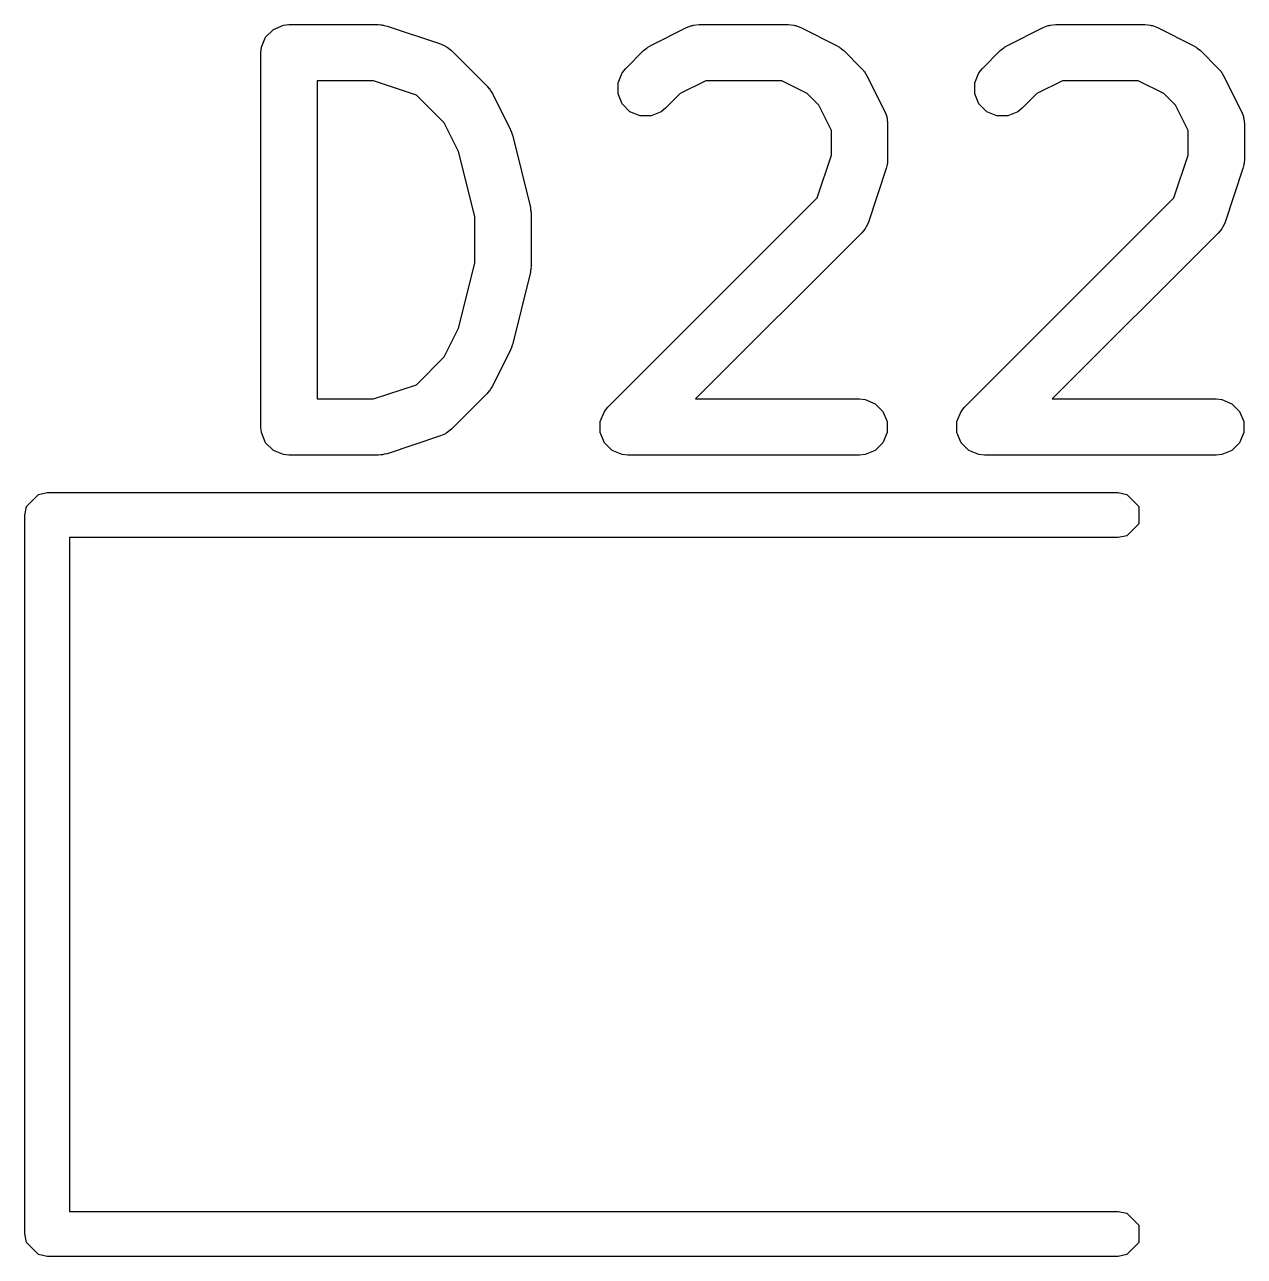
# Model space of a CAD drawing. Extents: x 3.76 to 11, y -6.32 to -1.01.
# Drawn here: x 10.8753 to 11.0035, y -4.3951 to -4.2655 of the extents above; entities that cross this region are included whole.
import ezdxf

# ---------------------------------------------------------------- set-up
doc = ezdxf.new("R2010")
doc.units = 0
doc.header["$MEASUREMENT"] = 0
doc.layers.add('BLACK', color=7, linetype='CONTINUOUS')

msp = doc.modelspace()

# ---------------------------------------------------------------- linework, layer by layer
at = {"layer": 'BLACK', "linetype": 'CONTINUOUS'}
for p, q in [((10.9025, -4.2656), (10.90308, -4.26554)), ((10.90308, -4.26554), (10.91245, -4.26554)), ((10.91245, -4.26554), (10.91274, -4.26557)), ((10.91274, -4.26557), (10.91282, -4.26557)), ((10.91282, -4.26557), (10.91292, -4.26559)), ((10.94562, -4.2656), (10.9462, -4.26554)), ((10.9462, -4.26554), (10.95557, -4.26554)), ((10.95557, -4.26554), (10.95615, -4.2656)), ((10.98312, -4.2656), (10.98369, -4.26554)), ((10.98369, -4.26554), (10.99307, -4.26554)), ((10.99307, -4.26554), (10.99364, -4.2656)), ((10.90018, -4.26792), (10.90062, -4.26686)), ((10.90062, -4.26686), (10.90144, -4.26604)), ((10.90144, -4.26604), (10.9025, -4.2656)), ((10.91292, -4.26559), (10.91303, -4.2656)), ((10.91303, -4.2656), (10.9131, -4.26563)), ((10.9131, -4.26563), (10.91339, -4.2657)), ((10.91339, -4.2657), (10.91901, -4.26757)), ((10.94113, -4.26773), (10.94488, -4.26586)), ((10.94488, -4.26586), (10.94542, -4.26565)), ((10.94542, -4.26565), (10.94552, -4.26564)), ((10.94552, -4.26564), (10.94562, -4.2656)), ((10.95615, -4.2656), (10.95625, -4.26564)), ((10.95625, -4.26564), (10.95635, -4.26565)), ((10.95635, -4.26565), (10.95689, -4.26586)), ((10.95689, -4.26586), (10.96064, -4.26773)), ((10.97862, -4.26773), (10.98237, -4.26586)), ((10.98237, -4.26586), (10.98291, -4.26565)), ((10.98291, -4.26565), (10.98302, -4.26564)), ((10.98302, -4.26564), (10.98312, -4.2656)), ((10.99364, -4.2656), (10.99374, -4.26564)), ((10.99374, -4.26564), (10.99385, -4.26565)), ((10.99385, -4.26565), (10.99439, -4.26586)), ((10.99439, -4.26586), (10.99814, -4.26773)), ((10.90013, -4.2685), (10.90018, -4.26792)), ((10.91901, -4.26757), (10.91954, -4.26781)), ((10.91954, -4.26781), (10.91962, -4.26788)), ((10.91962, -4.26788), (10.91972, -4.26792)), ((10.91972, -4.26792), (10.92017, -4.26828)), ((10.94036, -4.26828), (10.94059, -4.2681)), ((10.94059, -4.2681), (10.94064, -4.26804)), ((10.94064, -4.26804), (10.94073, -4.26798)), ((10.94073, -4.26798), (10.94081, -4.26792)), ((10.94081, -4.26792), (10.94088, -4.26789)), ((10.94088, -4.26789), (10.94113, -4.26773)), ((10.96064, -4.26773), (10.96089, -4.26789)), ((10.96089, -4.26789), (10.96096, -4.26792)), ((10.96096, -4.26792), (10.96104, -4.26798)), ((10.96104, -4.26798), (10.96113, -4.26804)), ((10.96113, -4.26804), (10.96118, -4.2681)), ((10.96118, -4.2681), (10.96141, -4.26828)), ((10.97786, -4.26828), (10.97808, -4.2681)), ((10.97808, -4.2681), (10.97813, -4.26804)), ((10.97813, -4.26804), (10.97822, -4.26798)), ((10.97822, -4.26798), (10.9783, -4.26792)), ((10.9783, -4.26792), (10.97838, -4.26789)), ((10.97838, -4.26789), (10.97862, -4.26773)), ((10.99814, -4.26773), (10.99839, -4.26789)), ((10.99839, -4.26789), (10.99846, -4.26792)), ((10.99846, -4.26792), (10.99854, -4.26798)), ((10.99854, -4.26798), (10.99863, -4.26804)), ((10.99863, -4.26804), (10.99868, -4.2681)), ((10.99868, -4.2681), (10.99891, -4.26828)), ((10.90013, -4.30787), (10.90013, -4.2685)), ((10.92017, -4.26828), (10.92391, -4.27203)), ((10.93849, -4.27016), (10.94036, -4.26828)), ((10.96141, -4.26828), (10.96328, -4.27016)), ((10.97598, -4.27016), (10.97786, -4.26828)), ((10.99891, -4.26828), (11.00078, -4.27016)), ((10.93768, -4.27167), (10.93812, -4.27061)), ((10.93812, -4.27061), (10.93849, -4.27016)), ((10.96328, -4.27016), (10.96347, -4.27038)), ((10.96347, -4.27038), (10.96353, -4.27044)), ((10.96353, -4.27044), (10.96359, -4.27052)), ((10.96359, -4.27052), (10.96365, -4.27061)), ((10.96365, -4.27061), (10.96368, -4.27068)), ((10.96368, -4.27068), (10.96384, -4.27093)), ((10.97517, -4.27167), (10.97561, -4.27061)), ((10.97561, -4.27061), (10.97598, -4.27016)), ((11.00078, -4.27016), (11.00097, -4.27038)), ((11.00097, -4.27038), (11.00103, -4.27044)), ((11.00103, -4.27044), (11.00108, -4.27052)), ((11.00108, -4.27052), (11.00115, -4.27061)), ((11.00115, -4.27061), (11.00118, -4.27068)), ((11.00118, -4.27068), (11.00133, -4.27093)), ((10.91197, -4.27145), (10.90603, -4.27145)), ((10.90603, -4.27145), (10.90603, -4.30491)), ((10.91648, -4.27295), (10.91197, -4.27145)), ((10.92391, -4.27203), (10.9241, -4.27226)), ((10.93768, -4.27282), (10.93768, -4.27167)), ((10.9469, -4.27145), (10.9442, -4.2728)), ((10.95488, -4.27145), (10.9469, -4.27145)), ((10.95757, -4.2728), (10.95488, -4.27145)), ((10.96384, -4.27093), (10.96571, -4.27468)), ((10.97517, -4.27282), (10.97517, -4.27167)), ((10.98439, -4.27145), (10.98169, -4.2728)), ((10.99237, -4.27145), (10.98439, -4.27145)), ((10.99507, -4.2728), (10.99237, -4.27145)), ((11.00133, -4.27093), (11.00321, -4.27468)), ((10.9194, -4.27587), (10.91648, -4.27295)), ((10.9241, -4.27226), (10.92416, -4.27231)), ((10.92416, -4.27231), (10.92422, -4.2724)), ((10.92422, -4.2724), (10.92428, -4.27248)), ((10.92428, -4.27248), (10.92431, -4.27255)), ((10.92431, -4.27255), (10.92447, -4.2728)), ((10.92447, -4.2728), (10.92634, -4.27655)), ((10.93812, -4.27389), (10.93768, -4.27282)), ((10.9442, -4.2728), (10.94266, -4.27433)), ((10.95877, -4.274), (10.95757, -4.2728)), ((10.97561, -4.27389), (10.97517, -4.27282)), ((10.98169, -4.2728), (10.98016, -4.27433)), ((10.99627, -4.274), (10.99507, -4.2728)), ((10.93893, -4.2747), (10.93812, -4.27389)), ((10.94266, -4.27433), (10.94222, -4.2747)), ((10.96012, -4.27669), (10.95877, -4.274)), ((10.97643, -4.2747), (10.97561, -4.27389)), ((10.98016, -4.27433), (10.97971, -4.2747)), ((10.99761, -4.27669), (10.99627, -4.274)), ((10.92092, -4.2789), (10.9194, -4.27587)), ((10.94, -4.27514), (10.93893, -4.2747)), ((10.94115, -4.27514), (10.94, -4.27514)), ((10.94222, -4.2747), (10.94115, -4.27514)), ((10.96571, -4.27468), (10.96592, -4.27522)), ((10.96592, -4.27522), (10.96593, -4.27532)), ((10.96593, -4.27532), (10.96597, -4.27542)), ((10.96597, -4.27542), (10.96602, -4.276)), ((10.97749, -4.27514), (10.97643, -4.2747)), ((10.97865, -4.27514), (10.97749, -4.27514)), ((10.97971, -4.2747), (10.97865, -4.27514)), ((11.00321, -4.27468), (11.00342, -4.27522)), ((11.00342, -4.27522), (11.00342, -4.27532)), ((11.00342, -4.27532), (11.00346, -4.27542)), ((11.00346, -4.27542), (11.00352, -4.276)), ((10.92634, -4.27655), (10.92636, -4.27659)), ((10.92636, -4.27659), (10.92637, -4.27661)), ((10.92637, -4.27661), (10.92646, -4.27685)), ((10.92646, -4.27685), (10.92655, -4.27709)), ((10.92655, -4.27709), (10.92655, -4.27711)), ((10.92655, -4.27711), (10.92657, -4.27715)), ((10.92657, -4.27715), (10.92844, -4.28465)), ((10.96012, -4.27927), (10.96012, -4.27669)), ((10.96602, -4.276), (10.96602, -4.27975)), ((10.99761, -4.27927), (10.99761, -4.27669)), ((11.00352, -4.276), (11.00352, -4.27975)), ((10.92262, -4.28573), (10.92092, -4.2789)), ((10.95862, -4.28377), (10.96012, -4.27927)), ((10.96602, -4.27975), (10.966, -4.28004)), ((10.99611, -4.28377), (10.99761, -4.27927)), ((11.00352, -4.27975), (11.00349, -4.28004)), ((10.96587, -4.28068), (10.964, -4.2863)), ((10.96594, -4.28039), (10.96587, -4.28068)), ((10.96597, -4.28032), (10.96594, -4.28039)), ((10.96598, -4.28022), (10.96597, -4.28032)), ((10.966, -4.28011), (10.96598, -4.28022)), ((10.966, -4.28004), (10.966, -4.28011)), ((11.00337, -4.28068), (11.00149, -4.2863)), ((11.00343, -4.28039), (11.00337, -4.28068)), ((11.00346, -4.28032), (11.00343, -4.28039)), ((11.00347, -4.28022), (11.00346, -4.28032)), ((11.0035, -4.28011), (11.00347, -4.28022)), ((11.00349, -4.28004), (11.0035, -4.28011)), ((10.92844, -4.28465), (10.92846, -4.28475)), ((10.92846, -4.28475), (10.92847, -4.28479)), ((10.92847, -4.28479), (10.92849, -4.28501)), ((10.93661, -4.30578), (10.95862, -4.28377)), ((10.97411, -4.30578), (10.99611, -4.28377)), ((10.92262, -4.29063), (10.92262, -4.28573)), ((10.92849, -4.28501), (10.92853, -4.28523)), ((10.92853, -4.28523), (10.92852, -4.28527)), ((10.92852, -4.28527), (10.92853, -4.28537)), ((10.92853, -4.28537), (10.92853, -4.29099)), ((10.96328, -4.28746), (10.94583, -4.30491)), ((10.96365, -4.28701), (10.96328, -4.28746)), ((10.96369, -4.28691), (10.96365, -4.28701)), ((10.96376, -4.28683), (10.96369, -4.28691)), ((10.964, -4.2863), (10.96376, -4.28683)), ((11.00078, -4.28746), (10.98332, -4.30491)), ((11.00115, -4.28701), (11.00078, -4.28746)), ((11.00119, -4.28691), (11.00115, -4.28701)), ((11.00126, -4.28683), (11.00119, -4.28691)), ((11.00149, -4.2863), (11.00126, -4.28683)), ((10.92092, -4.29746), (10.92262, -4.29063)), ((10.92849, -4.29135), (10.92847, -4.29157)), ((10.92853, -4.29114), (10.92849, -4.29135)), ((10.92853, -4.29099), (10.92852, -4.29109)), ((10.92852, -4.29109), (10.92853, -4.29114)), ((10.92844, -4.29171), (10.92657, -4.29921)), ((10.92846, -4.29161), (10.92844, -4.29171)), ((10.92847, -4.29157), (10.92846, -4.29161)), ((10.9194, -4.30049), (10.92092, -4.29746)), ((10.92657, -4.29921), (10.92655, -4.29925)), ((10.92655, -4.29925), (10.92655, -4.29927)), ((10.91648, -4.30341), (10.9194, -4.30049)), ((10.92634, -4.29981), (10.92447, -4.30356)), ((10.92636, -4.29977), (10.92634, -4.29981)), ((10.92637, -4.29975), (10.92636, -4.29977)), ((10.92646, -4.29951), (10.92637, -4.29975)), ((10.92655, -4.29927), (10.92646, -4.29951)), ((10.91197, -4.30491), (10.91648, -4.30341)), ((10.92391, -4.30433), (10.92017, -4.30808)), ((10.9241, -4.3041), (10.92391, -4.30433)), ((10.92416, -4.30405), (10.9241, -4.3041)), ((10.92422, -4.30396), (10.92416, -4.30405)), ((10.92428, -4.30388), (10.92422, -4.30396)), ((10.92431, -4.30381), (10.92428, -4.30388)), ((10.92447, -4.30356), (10.92431, -4.30381)), ((10.90603, -4.30491), (10.91197, -4.30491)), ((10.94583, -4.30491), (10.96307, -4.30491)), ((10.96307, -4.30491), (10.96365, -4.30497)), ((10.96365, -4.30497), (10.96471, -4.30541)), ((10.96471, -4.30541), (10.96553, -4.30623)), ((10.98332, -4.30491), (11.00057, -4.30491)), ((11.00057, -4.30491), (11.00114, -4.30497)), ((11.00114, -4.30497), (11.00221, -4.30541)), ((11.00221, -4.30541), (11.00302, -4.30623)), ((10.9358, -4.30729), (10.93624, -4.30623)), ((10.93624, -4.30623), (10.93661, -4.30578)), ((10.96553, -4.30623), (10.96597, -4.30729)), ((10.9733, -4.30729), (10.97374, -4.30623)), ((10.97374, -4.30623), (10.97411, -4.30578)), ((11.00302, -4.30623), (11.00346, -4.30729)), ((10.90018, -4.30844), (10.90013, -4.30787)), ((10.92017, -4.30808), (10.91972, -4.30845)), ((10.9358, -4.30844), (10.9358, -4.30729)), ((10.96597, -4.30729), (10.96597, -4.30844)), ((10.9733, -4.30844), (10.9733, -4.30729)), ((11.00346, -4.30729), (11.00346, -4.30844)), ((10.90062, -4.30951), (10.90018, -4.30844)), ((10.90144, -4.31032), (10.90062, -4.30951)), ((10.91901, -4.30879), (10.91339, -4.31067)), ((10.91954, -4.30856), (10.91901, -4.30879)), ((10.91962, -4.30849), (10.91954, -4.30856)), ((10.91972, -4.30845), (10.91962, -4.30849)), ((10.93624, -4.30951), (10.9358, -4.30844)), ((10.93706, -4.31032), (10.93624, -4.30951)), ((10.96553, -4.30951), (10.96471, -4.31032)), ((10.96597, -4.30844), (10.96553, -4.30951)), ((10.97374, -4.30951), (10.9733, -4.30844)), ((10.97455, -4.31032), (10.97374, -4.30951)), ((11.00302, -4.30951), (11.00221, -4.31032)), ((11.00346, -4.30844), (11.00302, -4.30951)), ((10.9025, -4.31076), (10.90144, -4.31032)), ((10.90308, -4.31082), (10.9025, -4.31076)), ((10.91245, -4.31082), (10.90308, -4.31082)), ((10.91274, -4.31079), (10.91245, -4.31082)), ((10.91282, -4.3108), (10.91274, -4.31079)), ((10.91292, -4.31077), (10.91282, -4.3108)), ((10.91303, -4.31076), (10.91292, -4.31077)), ((10.9131, -4.31073), (10.91303, -4.31076)), ((10.91339, -4.31067), (10.9131, -4.31073)), ((10.93812, -4.31076), (10.93706, -4.31032)), ((10.9387, -4.31082), (10.93812, -4.31076)), ((10.96307, -4.31082), (10.9387, -4.31082)), ((10.96365, -4.31076), (10.96307, -4.31082)), ((10.96471, -4.31032), (10.96365, -4.31076)), ((10.97562, -4.31076), (10.97455, -4.31032)), ((10.9762, -4.31082), (10.97562, -4.31076)), ((11.00057, -4.31082), (10.9762, -4.31082)), ((11.00114, -4.31076), (11.00057, -4.31082)), ((11.00221, -4.31032), (11.00114, -4.31076)), ((10.87675, -4.31494), (10.87766, -4.31476)), ((10.87766, -4.31476), (10.99026, -4.31476)), ((10.99026, -4.31476), (10.99116, -4.31494)), ((10.87548, -4.31622), (10.87675, -4.31494)), ((10.99116, -4.31494), (10.99244, -4.31622)), ((10.8753, -4.31713), (10.87548, -4.31622)), ((10.8753, -4.39272), (10.8753, -4.31713)), ((10.99244, -4.31622), (10.99244, -4.31803)), ((10.99244, -4.31803), (10.99116, -4.31931)), ((10.99026, -4.31949), (10.88002, -4.31949)), ((10.88002, -4.31949), (10.88002, -4.39035)), ((10.99116, -4.31931), (10.99026, -4.31949)), ((10.88002, -4.39035), (10.99026, -4.39035)), ((10.99026, -4.39035), (10.99116, -4.39053)), ((10.99116, -4.39053), (10.99244, -4.39181)), ((10.99244, -4.39181), (10.99244, -4.39362)), ((10.87548, -4.39362), (10.8753, -4.39272)), ((10.87675, -4.3949), (10.87548, -4.39362)), ((10.99244, -4.39362), (10.99116, -4.3949)), ((10.87766, -4.39508), (10.87675, -4.3949)), ((10.99026, -4.39508), (10.87766, -4.39508)), ((10.99116, -4.3949), (10.99026, -4.39508))]:
    msp.add_line(p, q, dxfattribs=at)

doc.saveas('drawing.dxf')
